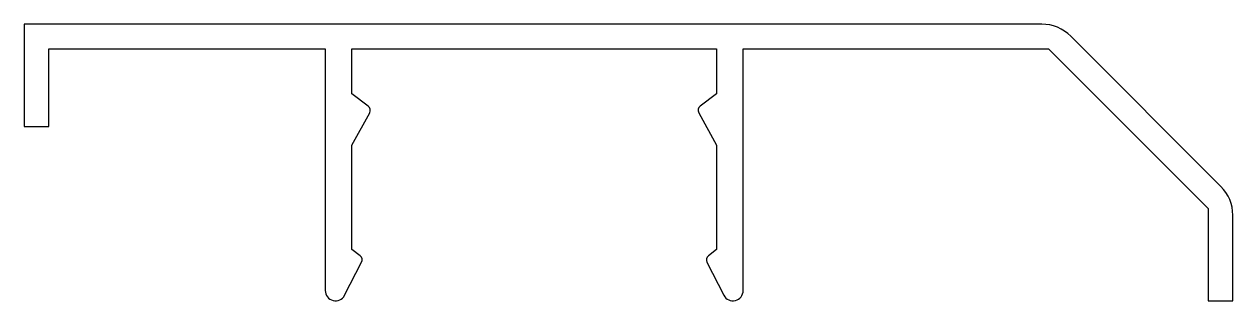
# Model space of a CAD drawing. Extents: x 210 to 269, y 301.7 to 315.2.
import ezdxf

# ---------------------------------------------------------------- set-up
doc = ezdxf.new("R2010")
doc.units = 0
doc.layers.get('0').update_dxf_attribs({"linetype": 'CONTINUOUS'})

msp = doc.modelspace()

# ---------------------------------------------------------------- linework, layer by layer
msp.add_lwpolyline([(226.849, 310.877, 0.373635), (226.78, 311.197), (225.98, 311.797), (225.98, 313.997), (243.78, 313.997), (243.78, 311.797), (242.98, 311.197, 0.373635), (242.911, 310.877), (243.78, 309.297), (243.78, 304.197), (243.38, 303.897, 0.365327), (243.308, 303.583), (244.135, 301.969, 0.787315), (245.08, 302.197), (245.08, 313.997), (259.983, 313.997), (267.78, 306.2), (267.78, 301.697), (268.98, 301.697), (268.98, 305.869, 0.198912), (268.395, 307.283), (261.066, 314.611, 0.198912), (259.652, 315.197), (209.98, 315.197), (209.98, 310.197), (211.18, 310.197), (211.18, 313.997), (224.68, 313.997), (224.68, 302.197, 0.787315), (225.625, 301.969), (226.453, 303.583, 0.365327), (226.38, 303.897), (225.98, 304.197), (225.98, 309.297)], format="xyb", close=True)

doc.saveas('drawing.dxf')
